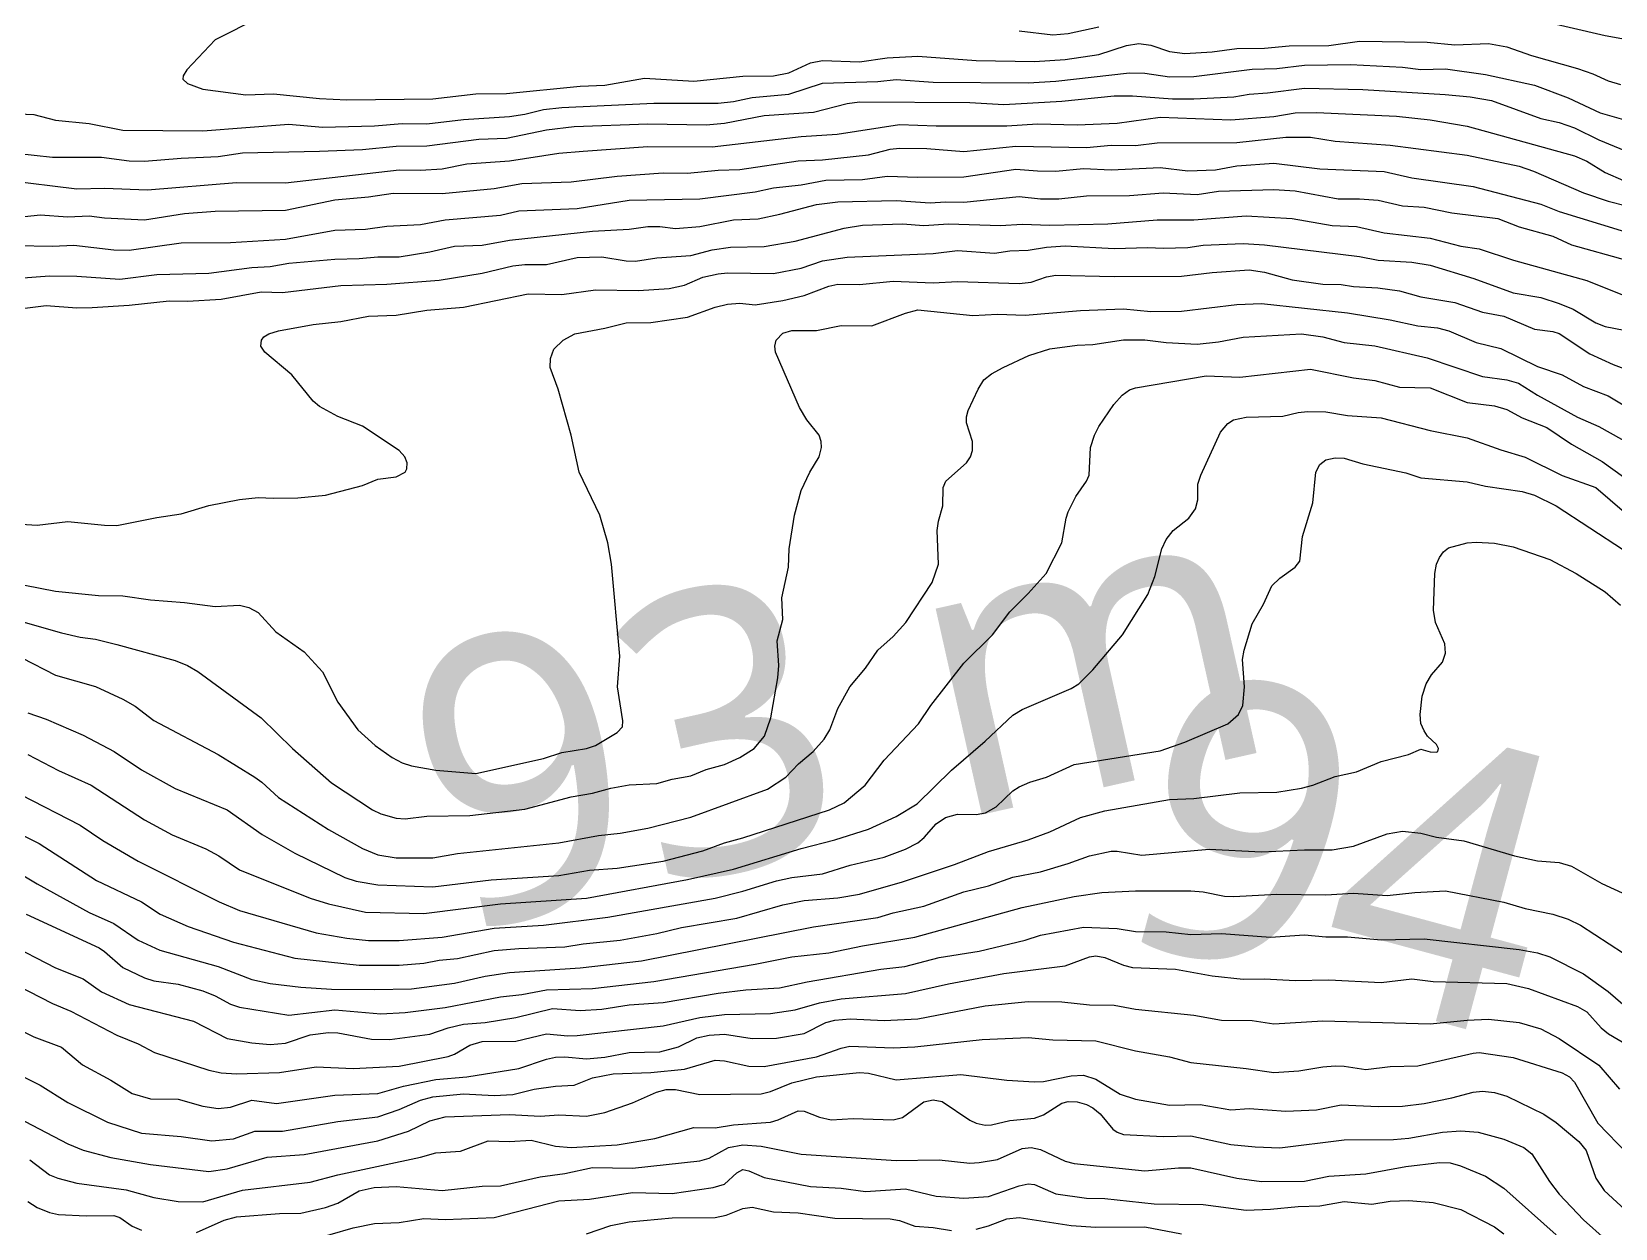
# Model space of a CAD drawing. Extents: x 474277 to 475042, y 254928 to 255625.
# Drawn here: x 474635.03 to 474674.6, y 255560.23 to 255590.11 of the extents above; entities that cross this region are included whole.
import ezdxf

# ---------------------------------------------------------------- set-up
doc = ezdxf.new("R2010")
doc.units = 0
doc.header["$MEASUREMENT"] = 0
doc.layers.add('BaseMapV2_DTM_export_MonNov09090547073261 — entities', color=1, linetype='CONTINUOUS')
doc.styles.get("Standard").update_dxf_attribs({"font": 'romans.shx'})

msp = doc.modelspace()

# ---------------------------------------------------------------- linework, layer by layer
at = {"layer": 'BaseMapV2_DTM_export_MonNov09090547073261 — entities', "color": 15, "linetype": 'Continuous', "true_color": 0xb7484b}
for points in [[(474640.729, 255590.464, 89.25), (474639.615, 255589.909, 89.25), (474638.909, 255589.161, 89.25), (474638.815, 255589.008, 89.25), (474638.813, 255588.931, 89.25), (474638.925, 255588.819, 89.25), (474639.309, 255588.68, 89.25), (474640.382, 255588.538, 89.25), (474641.072, 255588.558, 89.25), (474642.222, 255588.445, 89.25), (474642.912, 255588.408, 89.25), (474645.059, 255588.432, 89.25), (474646.133, 255588.558, 89.25), (474646.9, 255588.572, 89.25), (474648.74, 255588.756, 89.25), (474649.353, 255588.775, 89.25), (474650.35, 255588.956, 89.25), (474651.577, 255588.877, 89.25), (474652.804, 255589.003, 89.25), (474653.57, 255589.012, 89.25), (474653.954, 255589.084, 89.25), (474654.491, 255589.336, 89.25), (474654.797, 255589.393, 89.25), (474655.717, 255589.357, 89.25), (474656.407, 255589.463, 89.25), (474657.174, 255589.504, 89.25), (474658.631, 255589.394, 89.25), (474660.088, 255589.368, 89.25), (474660.855, 255589.417, 89.25), (474661.698, 255589.542, 89.25), (474662.388, 255589.769, 89.25), (474662.695, 255589.819, 89.25), (474663.002, 255589.777, 89.25), (474663.466, 255589.621, 89.25), (474663.845, 255589.572, 89.25), (474664.535, 255589.611, 89.25), (474665.149, 255589.695, 89.25), (474665.839, 255589.702, 89.25), (474666.452, 255589.759, 89.25), (474667.449, 255589.77, 89.25), (474668.216, 255589.872, 89.25), (474669.902, 255589.847, 89.25), (474670.593, 255589.788, 89.25), (474671.436, 255589.821, 89.25), (474671.896, 255589.733, 89.25), (474672.509, 255589.52, 89.25), (474673.66, 255589.19, 89.25), (474674.043, 255589.061, 89.25), (474674.426, 255588.888, 89.25), (474674.733, 255588.797, 89.25)], [(474659.705, 255590.138, 89), (474660.548, 255590.036, 89), (474660.931, 255590.065, 89), (474661.698, 255590.235, 89)], [(474672.663, 255590.412, 89), (474674.35, 255590.019, 89), (474675.04, 255589.895, 89)], [(474634.325, 255588.077, 89.5), (474635.091, 255588.045, 89.5), (474635.628, 255587.907, 89.5), (474636.472, 255587.816, 89.5), (474637.315, 255587.656, 89.5), (474639.309, 255587.635, 89.5), (474641.456, 255587.802, 89.5), (474642.299, 255587.73, 89.5), (474643.603, 255587.761, 89.5), (474644.293, 255587.818, 89.5), (474644.906, 255587.812, 89.5), (474645.826, 255587.922, 89.5), (474646.976, 255587.999, 89.5), (474647.36, 255588.054, 89.5), (474647.82, 255588.169, 89.5), (474648.28, 255588.221, 89.5), (474650.58, 255588.328, 89.5), (474652.19, 255588.33, 89.5), (474652.574, 255588.371, 89.5), (474653.034, 255588.471, 89.5), (474653.954, 255588.549, 89.5), (474654.797, 255588.824, 89.5), (474656.177, 255588.872, 89.5), (474656.637, 255588.917, 89.5), (474657.558, 255588.849, 89.5), (474659.935, 255588.839, 89.5), (474660.625, 255588.878, 89.5), (474662.465, 255589.086, 89.5), (474662.848, 255589.077, 89.5), (474663.462, 255588.983, 89.5), (474664.075, 255588.996, 89.5), (474665.532, 255589.178, 89.5), (474666.145, 255589.196, 89.5), (474666.835, 255589.276, 89.5), (474667.986, 255589.293, 89.5), (474669.289, 255589.231, 89.5), (474669.749, 255589.172, 89.5), (474670.363, 255589.187, 89.5), (474671.359, 255589.045, 89.5), (474672.586, 255588.778, 89.5), (474673.43, 255588.464, 89.5), (474674.229, 255588.087, 89.5), (474675.04, 255587.857, 89.5)], [(474633.711, 255587.182, 89.75), (474635.552, 255586.983, 89.75), (474636.778, 255586.983, 89.75), (474637.468, 255586.888, 89.75), (474637.852, 255586.88, 89.75), (474638.772, 255586.957, 89.75), (474639.692, 255586.995, 89.75), (474640.305, 255587.087, 89.75), (474642.222, 255587.127, 89.75), (474643.296, 255587.168, 89.75), (474644.139, 255587.252, 89.75), (474644.906, 255587.259, 89.75), (474646.21, 255587.43, 89.75), (474646.9, 255587.457, 89.75), (474647.896, 255587.662, 89.75), (474648.586, 255587.745, 89.75), (474650.427, 255587.81, 89.75), (474651.884, 255587.788, 89.75), (474652.344, 255587.831, 89.75), (474653.34, 255588.018, 89.75), (474654.567, 255588.106, 89.75), (474655.411, 255588.322, 89.75), (474655.717, 255588.365, 89.75), (474658.478, 255588.341, 89.75), (474659.321, 255588.298, 89.75), (474660.778, 255588.376, 89.75), (474662.082, 255588.513, 89.75), (474662.542, 255588.515, 89.75), (474663.538, 255588.438, 89.75), (474664.075, 255588.44, 89.75), (474665.072, 255588.483, 89.75), (474665.455, 255588.555, 89.75), (474665.915, 255588.585, 89.75), (474666.835, 255588.704, 89.75), (474668.292, 255588.667, 89.75), (474670.349, 255588.548, 89.75), (474670.976, 255588.488, 89.75), (474671.513, 255588.392, 89.75), (474672.74, 255587.947, 89.75), (474673.2, 255587.845, 89.75), (474673.583, 255587.712, 89.75), (474674.196, 255587.411, 89.75), (474674.963, 255587.099, 89.75)], [(474634.401, 255586.406, 90), (474636.165, 255586.186, 90), (474636.855, 255586.206, 90), (474637.929, 255586.163, 90), (474640.152, 255586.35, 90), (474641.379, 255586.337, 90), (474644.216, 255586.663, 90), (474644.753, 255586.651, 90), (474645.289, 255586.684, 90), (474645.903, 255586.814, 90), (474646.976, 255586.889, 90), (474648.203, 255587.077, 90), (474648.817, 255587.132, 90), (474650.427, 255587.249, 90), (474652.037, 255587.235, 90), (474654.261, 255587.493, 90), (474655.157, 255587.551, 90), (474656.714, 255587.797, 90), (474657.634, 255587.764, 90), (474659.398, 255587.765, 90), (474660.165, 255587.811, 90), (474661.161, 255587.787, 90), (474662.158, 255587.832, 90), (474663.232, 255587.98, 90), (474664.995, 255587.909, 90), (474666.069, 255587.995, 90), (474666.605, 255588.083, 90), (474667.142, 255588.093, 90), (474669.136, 255588, 90), (474669.979, 255587.91, 90), (474670.899, 255587.756, 90), (474673.583, 255587.013, 90), (474673.89, 255586.879, 90), (474674.35, 255586.593, 90), (474674.81, 255586.4, 90)], [(474634.555, 255585.467, 90.25), (474635.245, 255585.543, 90.25), (474635.935, 255585.489, 90.25), (474636.472, 255585.517, 90.25), (474636.855, 255585.463, 90.25), (474637.852, 255585.412, 90.25), (474638.849, 255585.569, 90.25), (474639.615, 255585.633, 90.25), (474641.379, 255585.658, 90.25), (474642.606, 255585.916, 90.25), (474643.449, 255585.985, 90.25), (474644.063, 255586.084, 90.25), (474645.289, 255586.075, 90.25), (474646.593, 255586.194, 90.25), (474647.283, 255586.323, 90.25), (474648.51, 255586.364, 90.25), (474649.66, 255586.503, 90.25), (474650.81, 255586.592, 90.25), (474651.424, 255586.584, 90.25), (474652.19, 255586.657, 90.25), (474652.727, 255586.674, 90.25), (474654.184, 255586.884, 90.25), (474654.797, 255586.914, 90.25), (474655.947, 255587.038, 90.25), (474656.484, 255587.18, 90.25), (474656.714, 255587.208, 90.25), (474657.404, 255587.192, 90.25), (474658.324, 255587.125, 90.25), (474659.628, 255587.251, 90.25), (474661.391, 255587.219, 90.25), (474662.005, 255587.281, 90.25), (474662.618, 255587.273, 90.25), (474663.155, 255587.341, 90.25), (474665.149, 255587.343, 90.25), (474666.375, 255587.475, 90.25), (474666.989, 255587.482, 90.25), (474667.602, 255587.379, 90.25), (474668.982, 255587.281, 90.25), (474670.899, 255587.028, 90.25), (474672.203, 255586.753, 90.25), (474672.564, 255586.631, 90.25), (474673.813, 255586.085, 90.25), (474674.426, 255585.877, 90.25), (474674.886, 255585.761, 90.25)], [(474634.631, 255584.773, 90.5), (474635.552, 255584.754, 90.5), (474636.088, 255584.781, 90.5), (474637.085, 255584.662, 90.5), (474637.468, 255584.655, 90.5), (474638.772, 255584.839, 90.5), (474639.999, 255584.852, 90.5), (474641.379, 255584.93, 90.5), (474642.606, 255585.156, 90.5), (474643.373, 255585.184, 90.5), (474643.909, 255585.258, 90.5), (474644.753, 255585.298, 90.5), (474645.366, 255585.417, 90.5), (474646.746, 255585.533, 90.5), (474647.206, 255585.64, 90.5), (474648.663, 255585.7, 90.5), (474649.967, 255585.903, 90.5), (474651.73, 255585.942, 90.5), (474653.11, 255586.111, 90.5), (474653.57, 255586.212, 90.5), (474654.261, 255586.292, 90.5), (474654.874, 255586.407, 90.5), (474655.794, 255586.422, 90.5), (474656.407, 255586.509, 90.5), (474657.174, 255586.479, 90.5), (474658.324, 255586.492, 90.5), (474659.628, 255586.679, 90.5), (474660.165, 255586.635, 90.5), (474660.625, 255586.633, 90.5), (474661.315, 255586.7, 90.5), (474662.005, 255586.66, 90.5), (474663.232, 255586.72, 90.5), (474663.922, 255586.641, 90.5), (474664.612, 255586.659, 90.5), (474665.149, 255586.759, 90.5), (474666.069, 255586.831, 90.5), (474667.219, 255586.691, 90.5), (474668.829, 255586.619, 90.5), (474669.519, 255586.46, 90.5), (474671.053, 255586.251, 90.5), (474672.74, 255585.807, 90.5), (474673.2, 255585.621, 90.5), (474675.27, 255584.993, 90.5)], [(474634.708, 255583.957, 90.75), (474635.475, 255584.02, 90.75), (474636.165, 255584.007, 90.75), (474637.238, 255583.935, 90.75), (474638.159, 255584.049, 90.75), (474639.462, 255584.082, 90.75), (474640.535, 255584.227, 90.75), (474640.996, 255584.253, 90.75), (474641.463, 255584.33, 90.75), (474642.606, 255584.436, 90.75), (474643.219, 255584.449, 90.75), (474643.679, 255584.493, 90.75), (474644.216, 255584.49, 90.75), (474644.983, 255584.617, 90.75), (474645.596, 255584.757, 90.75), (474646.286, 255584.785, 90.75), (474646.976, 255584.904, 90.75), (474649.047, 255585.129, 90.75), (474649.967, 255585.184, 90.75), (474650.427, 255585.249, 90.75), (474650.733, 255585.248, 90.75), (474651.117, 255585.202, 90.75), (474651.73, 255585.247, 90.75), (474652.574, 255585.411, 90.75), (474653.187, 255585.442, 90.75), (474653.724, 255585.552, 90.75), (474654.644, 255585.799, 90.75), (474655.181, 255585.866, 90.75), (474656.637, 255585.898, 90.75), (474657.481, 255585.843, 90.75), (474657.864, 255585.868, 90.75), (474658.324, 255585.854, 90.75), (474659.705, 255585.994, 90.75), (474660.241, 255585.936, 90.75), (474660.701, 255585.941, 90.75), (474661.391, 255586.012, 90.75), (474662.465, 255586.022, 90.75), (474663.308, 255586.085, 90.75), (474664.152, 255586.044, 90.75), (474664.689, 255586.133, 90.75), (474666.069, 255586.17, 90.75), (474666.605, 255586.142, 90.75), (474667.679, 255585.941, 90.75), (474668.216, 255585.943, 90.75), (474668.676, 255585.908, 90.75), (474669.289, 255585.767, 90.75), (474669.826, 255585.727, 90.75), (474670.516, 255585.586, 90.75), (474671.666, 255585.451, 90.75), (474672.203, 255585.238, 90.75), (474673.046, 255585.005, 90.75), (474673.506, 255584.79, 90.75), (474674.886, 255584.407, 90.75)], [(474634.861, 255583.212, 91), (474635.398, 255583.275, 91), (474636.165, 255583.218, 91), (474636.548, 255583.224, 91), (474637.468, 255583.285, 91), (474638.465, 255583.395, 91), (474638.925, 255583.382, 91), (474639.769, 255583.435, 91), (474640.766, 255583.616, 91), (474641.302, 255583.604, 91), (474642.759, 255583.775, 91), (474643.909, 255583.81, 91), (474645.213, 255583.905, 91), (474646.286, 255584.086, 91), (474647.053, 255584.263, 91), (474647.36, 255584.299, 91), (474647.896, 255584.302, 91), (474648.663, 255584.474, 91), (474649.277, 255584.494, 91), (474649.89, 255584.391, 91), (474650.12, 255584.382, 91), (474650.657, 255584.464, 91), (474651.5, 255584.528, 91), (474652.037, 255584.669, 91), (474652.497, 255584.732, 91), (474653.34, 255584.751, 91), (474654.107, 255584.884, 91), (474655.334, 255585.21, 91), (474655.794, 255585.282, 91), (474656.791, 255585.317, 91), (474657.328, 255585.277, 91), (474657.941, 255585.313, 91), (474659.244, 255585.277, 91), (474659.781, 255585.307, 91), (474660.471, 255585.283, 91), (474661.928, 255585.311, 91), (474663.155, 255585.417, 91), (474664.075, 255585.412, 91), (474665.379, 255585.516, 91), (474666.529, 255585.448, 91), (474667.526, 255585.274, 91), (474668.139, 255585.251, 91), (474668.829, 255585.093, 91), (474669.979, 255584.96, 91), (474670.746, 255584.756, 91), (474671.206, 255584.693, 91), (474672.064, 255584.407, 91), (474673.89, 255583.902, 91), (474675.577, 255583.225, 91)], [(474634.248, 255577.848, 91.25), (474635.168, 255577.786, 91.25), (474635.935, 255577.883, 91.25), (474636.855, 255577.79, 91.25), (474637.162, 255577.785, 91.25), (474638.159, 255577.984, 91.25), (474638.772, 255578.071, 91.25), (474639.462, 255578.284, 91.25), (474640.229, 255578.431, 91.25), (474640.689, 255578.485, 91.25), (474641.072, 255578.461, 91.25), (474641.686, 255578.474, 91.25), (474642.376, 255578.539, 91.25), (474643.296, 255578.784, 91.25), (474643.679, 255578.942, 91.25), (474644.139, 255578.998, 91.25), (474644.362, 255579.116, 91.25), (474644.406, 255579.193, 91.25), (474644.42, 255579.346, 91.25), (474644.357, 255579.5, 91.25), (474644.216, 255579.651, 91.25), (474643.296, 255580.261, 91.25), (474642.682, 255580.504, 91.25), (474642.222, 255580.751, 91.25), (474642.069, 255580.887, 91.25), (474641.532, 255581.544, 91.25), (474640.862, 255582.107, 91.25), (474640.763, 255582.26, 91.25), (474640.775, 255582.413, 91.25), (474640.833, 255582.49, 91.25), (474640.96, 255582.567, 91.25), (474641.203, 255582.643, 91.25), (474642.069, 255582.805, 91.25), (474642.759, 255582.874, 91.25), (474643.449, 255583.005, 91.25), (474644.139, 255583.036, 91.25), (474644.906, 255583.158, 91.25), (474645.826, 255583.233, 91.25), (474647.436, 255583.566, 91.25), (474648.28, 255583.554, 91.25), (474649.123, 255583.669, 91.25), (474650.197, 255583.653, 91.25), (474650.963, 255583.697, 91.25), (474651.347, 255583.787, 91.25), (474651.807, 255583.982, 91.25), (474652.19, 255584.069, 91.25), (474652.42, 255584.089, 91.25), (474653.57, 255584.074, 91.25), (474654.261, 255584.205, 91.25), (474654.797, 255584.394, 91.25), (474655.411, 255584.482, 91.25), (474657.558, 255584.577, 91.25), (474658.171, 255584.652, 91.25), (474659.091, 255584.586, 91.25), (474659.475, 255584.643, 91.25), (474659.935, 255584.654, 91.25), (474660.395, 255584.735, 91.25), (474660.855, 255584.767, 91.25), (474662.082, 255584.701, 91.25), (474662.925, 255584.727, 91.25), (474663.308, 255584.709, 91.25), (474663.922, 255584.724, 91.25), (474664.305, 255584.782, 91.25), (474665.302, 255584.825, 91.25), (474665.839, 255584.792, 91.25), (474668.216, 255584.496, 91.25), (474668.676, 255584.405, 91.25), (474669.519, 255584.354, 91.25), (474669.979, 255584.282, 91.25), (474671.071, 255583.947, 91.25), (474672.049, 255583.59, 91.25), (474672.74, 255583.474, 91.25), (474673.2, 255583.328, 91.25), (474673.554, 255583.18, 91.25), (474674.12, 255582.845, 91.25), (474674.35, 255582.753, 91.25), (474675.346, 255582.556, 91.25)], [(474634.478, 255576.366, 91.5), (474635.628, 255576.142, 91.5), (474636.702, 255576.033, 91.5), (474637.315, 255576.026, 91.5), (474638.005, 255575.926, 91.5), (474638.849, 255575.863, 91.5), (474639.615, 255575.759, 91.5), (474640.229, 255575.792, 91.5), (474640.459, 255575.737, 91.5), (474640.689, 255575.609, 91.5), (474641.132, 255575.129, 91.5), (474641.839, 255574.624, 91.5), (474642.299, 255574.131, 91.5), (474642.682, 255573.366, 91.5), (474643.18, 255572.676, 91.5), (474643.613, 255572.292, 91.5), (474644.04, 255571.985, 91.5), (474644.293, 255571.852, 91.5), (474644.523, 255571.778, 91.5), (474645.136, 255571.669, 91.5), (474646.133, 255571.59, 91.5), (474647.82, 255571.966, 91.5), (474648.28, 255572.116, 91.5), (474648.896, 255572.216, 91.5), (474649.123, 255572.285, 91.5), (474649.66, 255572.613, 91.5), (474649.797, 255572.752, 91.5), (474649.809, 255572.906, 91.5), (474649.673, 255573.749, 91.5), (474649.729, 255574.516, 91.5), (474649.52, 255576.816, 91.5), (474649.431, 255577.353, 91.5), (474649.23, 255578.043, 91.5), (474648.711, 255579.116, 91.5), (474648.515, 255580.036, 91.5), (474648.188, 255581.187, 91.5), (474647.99, 255581.723, 91.5), (474647.996, 255581.953, 91.5), (474648.079, 255582.183, 91.5), (474648.312, 255582.413, 91.5), (474648.602, 255582.567, 91.5), (474649.353, 255582.708, 91.5), (474649.89, 255582.846, 91.5), (474650.503, 255582.854, 91.5), (474651.424, 255582.981, 91.5), (474652.114, 255583.232, 91.5), (474652.42, 255583.312, 91.5), (474652.727, 255583.331, 91.5), (474653.11, 255583.296, 91.5), (474653.8, 255583.398, 91.5), (474654.337, 255583.521, 91.5), (474654.951, 255583.758, 91.5), (474655.181, 255583.811, 91.5), (474655.717, 255583.8, 91.5), (474656.561, 255583.879, 91.5), (474657.558, 255583.842, 91.5), (474658.171, 255583.871, 91.5), (474659.705, 255583.828, 91.5), (474660.011, 255583.862, 91.5), (474660.395, 255583.991, 91.5), (474660.625, 255584.031, 91.5), (474662.082, 255584.001, 91.5), (474663.768, 255584.008, 91.5), (474664.535, 255584.099, 91.5), (474665.455, 255584.163, 91.5), (474665.839, 255584.107, 91.5), (474666.529, 255583.915, 91.5), (474667.295, 255583.811, 91.5), (474667.756, 255583.8, 91.5), (474668.062, 255583.746, 91.5), (474668.668, 255583.717, 91.5), (474669.212, 255583.642, 91.5), (474669.749, 255583.49, 91.5), (474670.593, 255583.348, 91.5), (474671.283, 255583.109, 91.5), (474671.819, 255583.013, 91.5), (474672.586, 255582.681, 91.5), (474673.046, 255582.627, 91.5), (474673.2, 255582.577, 91.5), (474673.966, 255582.066, 91.5), (474674.553, 255581.8, 91.5), (474675.04, 255581.62, 91.5)], [(474634.401, 255575.493, 91.75), (474635.782, 255575.102, 91.75), (474636.242, 255574.996, 91.75), (474636.625, 255574.944, 91.75), (474637.162, 255574.808, 91.75), (474638.619, 255574.412, 91.75), (474638.925, 255574.289, 91.75), (474639.182, 255574.132, 91.75), (474640.766, 255572.982, 91.75), (474641.553, 255572.216, 91.75), (474642.529, 255571.355, 91.75), (474643.552, 255570.682, 91.75), (474643.756, 255570.581, 91.75), (474644.139, 255570.475, 91.75), (474644.369, 255570.456, 91.75), (474644.906, 255570.521, 91.75), (474645.98, 255570.537, 91.75), (474647.36, 255570.695, 91.75), (474648.51, 255571.007, 91.75), (474649.047, 255571.096, 91.75), (474649.507, 255571.225, 91.75), (474649.967, 255571.308, 91.75), (474650.657, 255571.34, 91.75), (474651.04, 255571.448, 91.75), (474651.5, 255571.533, 91.75), (474651.884, 255571.69, 91.75), (474652.344, 255571.813, 91.75), (474652.727, 255571.986, 91.75), (474653.089, 255572.216, 91.75), (474653.347, 255572.522, 91.75), (474653.499, 255572.982, 91.75), (474653.682, 255573.979, 91.75), (474653.707, 255574.286, 91.75), (474653.658, 255574.899, 91.75), (474653.799, 255575.436, 91.75), (474653.78, 255575.973, 91.75), (474653.947, 255576.739, 91.75), (474653.965, 255577.199, 91.75), (474654.097, 255578.043, 91.75), (474654.257, 255578.656, 91.75), (474654.48, 255579.116, 91.75), (474654.708, 255579.5, 91.75), (474654.77, 255579.73, 91.75), (474654.764, 255579.883, 91.75), (474654.713, 255580.036, 91.75), (474654.404, 255580.42, 91.75), (474654.216, 255580.727, 91.75), (474653.621, 255582.107, 91.75), (474653.599, 255582.26, 91.75), (474653.638, 255582.413, 91.75), (474653.8, 255582.582, 91.75), (474654.031, 255582.648, 91.75), (474654.644, 255582.653, 91.75), (474655.257, 255582.776, 91.75), (474656.024, 255582.769, 91.75), (474656.868, 255583.088, 91.75), (474657.174, 255583.166, 91.75), (474658.554, 255583.026, 91.75), (474659.168, 255583.06, 91.75), (474659.858, 255583.035, 91.75), (474661.238, 255583.147, 91.75), (474662.312, 255583.188, 91.75), (474663.002, 255583.126, 91.75), (474663.768, 255583.13, 91.75), (474665.149, 255583.298, 91.75), (474665.762, 255583.322, 91.75), (474667.909, 255583.09, 91.75), (474668.982, 255582.917, 91.75), (474669.672, 255582.764, 91.75), (474670.163, 255582.72, 91.75), (474670.443, 255582.643, 91.75), (474671.129, 255582.354, 91.75), (474671.743, 255582.203, 91.75), (474672.663, 255581.753, 91.75), (474673.276, 255581.545, 91.75), (474673.813, 255581.251, 91.75), (474674.426, 255581.016, 91.75), (474674.886, 255580.745, 91.75)], [(474634.785, 255574.475, 92), (474635.628, 255574.045, 92), (474636.625, 255573.762, 92), (474637.315, 255573.446, 92), (474637.622, 255573.268, 92), (474638.082, 255572.915, 92), (474639.692, 255572.067, 92), (474640.612, 255571.498, 92), (474640.787, 255571.372, 92), (474641.199, 255570.989, 92), (474642.452, 255570.191, 92), (474643.296, 255569.714, 92), (474643.679, 255569.561, 92), (474644.139, 255569.479, 92), (474645.059, 255569.483, 92), (474645.673, 255569.59, 92), (474648.203, 255569.859, 92), (474649.2, 255570.044, 92), (474649.737, 255570.098, 92), (474650.427, 255570.22, 92), (474651.5, 255570.498, 92), (474653.417, 255571.201, 92), (474653.877, 255571.498, 92), (474654.197, 255571.832, 92), (474654.559, 255572.139, 92), (474654.836, 255572.446, 92), (474654.976, 255572.676, 92), (474655.179, 255573.212, 92), (474655.476, 255573.749, 92), (474655.871, 255574.223, 92), (474656.177, 255574.672, 92), (474656.561, 255575.011, 92), (474656.877, 255575.359, 92), (474657.537, 255576.356, 92), (474657.693, 255576.816, 92), (474657.663, 255577.66, 92), (474657.694, 255577.89, 92), (474657.801, 255578.273, 92), (474657.806, 255578.733, 92), (474657.878, 255578.886, 92), (474658.391, 255579.346, 92), (474658.495, 255579.5, 92), (474658.544, 255579.653, 92), (474658.539, 255579.883, 92), (474658.392, 255580.343, 92), (474658.391, 255580.497, 92), (474658.434, 255580.65, 92), (474658.68, 255581.187, 92), (474658.828, 255581.417, 92), (474659.02, 255581.57, 92), (474659.309, 255581.723, 92), (474659.948, 255582.03, 92), (474660.471, 255582.194, 92), (474661.161, 255582.282, 92), (474661.545, 255582.298, 92), (474662.312, 255582.416, 92), (474662.848, 255582.418, 92), (474663.385, 255582.352, 92), (474664.152, 255582.313, 92), (474664.689, 255582.37, 92), (474665.302, 255582.483, 92), (474666.759, 255582.564, 92), (474667.295, 255582.494, 92), (474667.832, 255582.354, 92), (474668.599, 255582.272, 92), (474669.902, 255581.967, 92), (474671.283, 255581.503, 92), (474671.896, 255581.421, 92), (474672.187, 255581.34, 92), (474672.663, 255581.034, 92), (474673.66, 255580.491, 92), (474674.196, 255580.252, 92), (474675.04, 255579.779, 92)], [(474634.938, 255573.104, 92.25), (474635.398, 255572.942, 92.25), (474636.318, 255572.546, 92.25), (474637.095, 255572.139, 92.25), (474637.777, 255571.679, 92.25), (474638.619, 255571.212, 92.25), (474639.922, 255570.678, 92.25), (474640.794, 255570.069, 92.25), (474641.609, 255569.6, 92.25), (474642.858, 255568.995, 92.25), (474643.142, 255568.899, 92.25), (474643.679, 255568.811, 92.25), (474645.059, 255568.76, 92.25), (474646.516, 255568.93, 92.25), (474648.203, 255569.045, 92.25), (474648.97, 255569.174, 92.25), (474649.66, 255569.228, 92.25), (474650.81, 255569.399, 92.25), (474651.807, 255569.661, 92.25), (474652.344, 255569.856, 92.25), (474652.804, 255569.979, 92.25), (474654.971, 255570.682, 92.25), (474655.334, 255570.855, 92.25), (474655.858, 255571.295, 92.25), (474656.331, 255571.921, 92.25), (474657.189, 255572.829, 92.25), (474657.499, 255573.289, 92.25), (474658.324, 255574.344, 92.25), (474659.04, 255575.053, 92.25), (474659.475, 255575.623, 92.25), (474659.935, 255576.082, 92.25), (474660.38, 255576.586, 92.25), (474660.773, 255577.353, 92.25), (474660.88, 255577.966, 92.25), (474660.932, 255578.12, 92.25), (474661.126, 255578.503, 92.25), (474661.388, 255578.886, 92.25), (474661.458, 255579.04, 92.25), (474661.491, 255579.73, 92.25), (474661.587, 255580.036, 92.25), (474661.698, 255580.255, 92.25), (474662.072, 255580.803, 92.25), (474662.28, 255581.033, 92.25), (474662.465, 255581.17, 92.25), (474662.618, 255581.221, 92.25), (474664.382, 255581.517, 92.25), (474665.225, 255581.486, 92.25), (474666.989, 255581.689, 92.25), (474668.062, 255581.47, 92.25), (474668.599, 255581.403, 92.25), (474669.212, 255581.239, 92.25), (474669.979, 255581.222, 92.25), (474670.899, 255580.856, 92.25), (474671.589, 255580.768, 92.25), (474671.896, 255580.681, 92.25), (474672.279, 255580.468, 92.25), (474672.893, 255580.232, 92.25), (474673.506, 255579.814, 92.25), (474674.273, 255579.382, 92.25), (474675.346, 255578.612, 92.25)], [(474634.938, 255572.062, 92.5), (474635.705, 255571.663, 92.5), (474636.522, 255571.295, 92.5), (474637.852, 255570.428, 92.5), (474638.542, 255570.056, 92.5), (474639.385, 255569.711, 92.5), (474639.711, 255569.532, 92.5), (474640.229, 255569.18, 92.5), (474641.992, 255568.475, 92.5), (474642.452, 255568.337, 92.5), (474643.373, 255568.126, 92.5), (474644.829, 255568.091, 92.5), (474646.746, 255568.338, 92.5), (474648.893, 255568.475, 92.5), (474651.424, 255568.941, 92.5), (474652.574, 255569.202, 92.5), (474654.261, 255569.715, 92.5), (474655.104, 255569.929, 92.5), (474655.947, 255570.202, 92.5), (474656.637, 255570.516, 92.5), (474657.163, 255570.835, 92.5), (474658.018, 255571.676, 92.5), (474658.861, 255572.4, 92.5), (474659.551, 255573.044, 92.5), (474659.781, 255573.183, 92.5), (474661.008, 255573.712, 92.5), (474661.199, 255573.826, 92.5), (474661.545, 255574.178, 92.5), (474662.291, 255575.053, 92.5), (474662.925, 255576.055, 92.5), (474663.1, 255576.509, 92.5), (474663.275, 255577.199, 92.5), (474663.38, 255577.429, 92.5), (474663.56, 255577.66, 92.5), (474663.948, 255577.966, 92.5), (474664.112, 255578.196, 92.5), (474664.171, 255578.426, 92.5), (474664.176, 255578.81, 92.5), (474664.248, 255579.04, 92.5), (474664.739, 255580.113, 92.5), (474664.919, 255580.326, 92.5), (474665.061, 255580.42, 92.5), (474665.379, 255580.49, 92.5), (474666.299, 255580.51, 92.5), (474666.682, 255580.606, 92.5), (474666.912, 255580.632, 92.5), (474667.372, 255580.623, 92.5), (474667.909, 255580.529, 92.5), (474668.752, 255580.467, 92.5), (474669.979, 255580.15, 92.5), (474670.899, 255579.972, 92.5), (474671.743, 255579.669, 92.5), (474672.356, 255579.492, 92.5), (474673.276, 255579.031, 92.5), (474674.12, 255578.728, 92.5), (474675.193, 255577.808, 92.5)], [(474634.754, 255571.065, 92.75), (474636.242, 255570.3, 92.75), (474636.812, 255569.915, 92.75), (474637.698, 255569.403, 92.75), (474639.718, 255568.382, 92.75), (474640.229, 255568.168, 92.75), (474642.146, 255567.608, 92.75), (474642.912, 255567.474, 92.75), (474643.449, 255567.417, 92.75), (474644.216, 255567.42, 92.75), (474645.289, 255567.502, 92.75), (474646.593, 255567.724, 92.75), (474647.82, 255567.799, 92.75), (474649.43, 255568.003, 92.75), (474652.114, 255568.476, 92.75), (474652.804, 255568.647, 92.75), (474653.647, 255568.905, 92.75), (474654.031, 255568.995, 92.75), (474654.797, 255569.086, 92.75), (474655.487, 255569.296, 92.75), (474656.331, 255569.503, 92.75), (474656.868, 255569.699, 92.75), (474657.174, 255569.857, 92.75), (474657.338, 255569.992, 92.75), (474657.634, 255570.333, 92.75), (474657.864, 255570.491, 92.75), (474658.171, 255570.576, 92.75), (474658.631, 255570.564, 92.75), (474658.868, 255570.605, 92.75), (474659.13, 255570.759, 92.75), (474659.551, 255571.152, 92.75), (474659.705, 255571.258, 92.75), (474659.971, 255571.372, 92.75), (474660.395, 255571.498, 92.75), (474661.085, 255571.815, 92.75), (474663.232, 255572.156, 92.75), (474663.849, 255572.369, 92.75), (474664.919, 255572.829, 92.75), (474665.185, 255573.059, 92.75), (474665.293, 255573.289, 92.75), (474665.335, 255573.749, 92.75), (474665.289, 255574.439, 92.75), (474665.331, 255574.669, 92.75), (474665.532, 255575.324, 92.75), (474665.816, 255575.819, 92.75), (474666.024, 255576.279, 92.75), (474666.222, 255576.47, 92.75), (474666.605, 255576.739, 92.75), (474666.721, 255576.893, 92.75), (474666.787, 255577.506, 92.75), (474667.049, 255578.35, 92.75), (474667.123, 255579.116, 92.75), (474667.219, 255579.309, 92.75), (474667.372, 255579.422, 92.75), (474667.602, 255579.471, 92.75), (474667.832, 255579.459, 92.75), (474668.292, 255579.322, 92.75), (474669.366, 255579.093, 92.75), (474669.749, 255578.976, 92.75), (474670.899, 255578.87, 92.75), (474671.359, 255578.761, 92.75), (474672.279, 255578.631, 92.75), (474672.586, 255578.541, 92.75), (474673.123, 255578.269, 92.75), (474674.81, 255577.171, 92.75)], [(474634.325, 255570.287, 93), (474635.224, 255569.839, 93), (474636.655, 255568.918, 93), (474637.775, 255568.384, 93), (474638.248, 255568.075, 93), (474638.941, 255567.768, 93), (474640.075, 255567.375, 93), (474641.609, 255566.981, 93), (474643.219, 255566.802, 93), (474644.216, 255566.803, 93), (474644.829, 255566.851, 93), (474645.213, 255566.93, 93), (474645.673, 255566.972, 93), (474646.593, 255567.166, 93), (474647.206, 255567.222, 93), (474648.356, 255567.26, 93), (474648.817, 255567.336, 93), (474649.737, 255567.427, 93), (474650.657, 255567.59, 93), (474651.27, 255567.743, 93), (474652.65, 255567.978, 93), (474653.8, 255568.308, 93), (474654.337, 255568.417, 93), (474655.181, 255568.486, 93), (474655.717, 255568.578, 93), (474656.791, 255568.88, 93), (474658.094, 255569.314, 93), (474658.938, 255569.643, 93), (474659.935, 255569.933, 93), (474660.471, 255570.134, 93), (474661.238, 255570.489, 93), (474661.851, 255570.655, 93), (474663.462, 255570.936, 93), (474664.075, 255570.968, 93), (474665.225, 255571.108, 93), (474666.145, 255571.12, 93), (474666.759, 255571.22, 93), (474667.044, 255571.295, 93), (474667.602, 255571.514, 93), (474668.139, 255571.627, 93), (474668.752, 255571.891, 93), (474669.437, 255572.062, 93), (474669.749, 255572.195, 93), (474669.979, 255572.13, 93), (474670.133, 255572.121, 93), (474670.167, 255572.139, 93), (474670.186, 255572.216, 93), (474670.133, 255572.314, 93), (474669.908, 255572.522, 93), (474669.826, 255572.658, 93), (474669.749, 255572.837, 93), (474669.726, 255573.059, 93), (474669.777, 255573.519, 93), (474669.875, 255573.826, 93), (474670.008, 255574.056, 93), (474670.286, 255574.367, 93), (474670.365, 255574.592, 93), (474670.346, 255574.823, 93), (474670.113, 255575.359, 93), (474670.064, 255575.666, 93), (474670.096, 255576.586, 93), (474670.14, 255576.816, 93), (474670.209, 255576.981, 93), (474670.309, 255577.123, 93), (474670.439, 255577.221, 93), (474670.899, 255577.349, 93), (474671.129, 255577.362, 93), (474671.589, 255577.339, 93), (474672.049, 255577.252, 93), (474672.97, 255576.93, 93), (474673.625, 255576.586, 93), (474674.347, 255576.126, 93), (474674.733, 255575.791, 93)], [(474634.478, 255569.253, 93.25), (474635.168, 255568.831, 93.25), (474636.472, 255568.116, 93.25), (474637.085, 255567.84, 93.25), (474637.698, 255567.429, 93.25), (474638.235, 255567.18, 93.25), (474639.692, 255566.77, 93.25), (474640.535, 255566.448, 93.25), (474640.996, 255566.346, 93.25), (474641.762, 255566.256, 93.25), (474642.529, 255566.205, 93.25), (474643.603, 255566.193, 93.25), (474644.523, 255566.215, 93.25), (474645.596, 255566.356, 93.25), (474646.363, 255566.527, 93.25), (474646.976, 255566.622, 93.25), (474648.74, 255566.736, 93.25), (474650.273, 255566.911, 93.25), (474654.567, 255567.759, 93.25), (474656.177, 255567.99, 93.25), (474656.561, 255568.107, 93.25), (474657.328, 255568.275, 93.25), (474658.324, 255568.631, 93.25), (474658.938, 255568.784, 93.25), (474659.551, 255569.004, 93.25), (474660.241, 255569.134, 93.25), (474660.931, 255569.338, 93.25), (474661.468, 255569.536, 93.25), (474662.005, 255569.65, 93.25), (474662.158, 255569.652, 93.25), (474662.772, 255569.546, 93.25), (474664.458, 255569.698, 93.25), (474665.762, 255569.631, 93.25), (474666.835, 255569.686, 93.25), (474667.526, 255569.685, 93.25), (474668.062, 255569.772, 93.25), (474668.906, 255570.08, 93.25), (474669.289, 255570.151, 93.25), (474669.749, 255570.1, 93.25), (474670.133, 255569.995, 93.25), (474670.823, 255569.911, 93.25), (474672.084, 255569.532, 93.25), (474672.663, 255569.407, 93.25), (474673.2, 255569.369, 93.25), (474673.506, 255569.276, 93.25), (474674.271, 255568.842, 93.25), (474674.886, 255568.555, 93.25)], [(474634.899, 255568.075, 93.5), (474636.723, 255567.232, 93.5), (474636.855, 255567.148, 93.5), (474637.315, 255566.748, 93.5), (474637.852, 255566.487, 93.5), (474638.082, 255566.413, 93.5), (474638.695, 255566.332, 93.5), (474639.309, 255566.159, 93.5), (474639.615, 255566.04, 93.5), (474639.999, 255565.829, 93.5), (474640.229, 255565.752, 93.5), (474641.456, 255565.551, 93.5), (474642.606, 255565.685, 93.5), (474643.756, 255565.59, 93.5), (474644.369, 255565.621, 93.5), (474645.366, 255565.743, 93.5), (474646.746, 255566.014, 93.5), (474647.283, 255566.068, 93.5), (474647.896, 255566.188, 93.5), (474649.047, 255566.219, 93.5), (474650.58, 255566.394, 93.5), (474653.11, 255566.826, 93.5), (474654.031, 255567.014, 93.5), (474654.951, 255567.112, 93.5), (474655.794, 255567.288, 93.5), (474657.098, 255567.499, 93.5), (474659.781, 255568.239, 93.5), (474661.085, 255568.517, 93.5), (474661.775, 255568.619, 93.5), (474662.618, 255568.663, 93.5), (474663.998, 255568.656, 93.5), (474664.305, 255568.631, 93.5), (474664.842, 255568.527, 93.5), (474665.072, 255568.517, 93.5), (474666.145, 255568.577, 93.5), (474667.372, 255568.561, 93.5), (474668.062, 255568.604, 93.5), (474668.906, 255568.546, 93.5), (474669.596, 255568.621, 93.5), (474670.363, 255568.663, 93.5), (474671.819, 255568.376, 93.5), (474672.356, 255568.215, 93.5), (474673.046, 255568.076, 93.5), (474673.43, 255567.952, 93.5), (474673.736, 255567.805, 93.5), (474674.81, 255567.099, 93.5)], [(474634.401, 255567.368, 93.75), (474635.628, 255566.734, 93.75), (474636.318, 255566.459, 93.75), (474636.778, 255566.137, 93.75), (474637.468, 255565.823, 93.75), (474639.079, 255565.404, 93.75), (474639.922, 255564.974, 93.75), (474640.535, 255564.864, 93.75), (474640.996, 255564.819, 93.75), (474641.379, 255564.856, 93.75), (474641.992, 255565.063, 93.75), (474642.452, 255565.123, 93.75), (474642.682, 255565.111, 93.75), (474643.526, 255564.957, 93.75), (474643.986, 255564.943, 93.75), (474644.983, 255565.082, 93.75), (474645.443, 255565.241, 93.75), (474645.826, 255565.332, 93.75), (474646.363, 255565.374, 93.75), (474647.13, 255565.494, 93.75), (474648.05, 255565.721, 93.75), (474648.74, 255565.672, 93.75), (474649.277, 255565.707, 93.75), (474649.967, 255565.81, 93.75), (474650.81, 255565.871, 93.75), (474652.19, 255566.103, 93.75), (474652.88, 255566.189, 93.75), (474653.717, 255566.235, 93.75), (474654.414, 255566.39, 93.75), (474656.254, 255566.702, 93.75), (474656.85, 255566.772, 93.75), (474657.711, 255566.994, 93.75), (474658.708, 255567.15, 93.75), (474659.858, 255567.428, 93.75), (474660.241, 255567.549, 93.75), (474661.315, 255567.749, 93.75), (474662.158, 255567.721, 93.75), (474662.618, 255567.647, 93.75), (474663.385, 255567.637, 93.75), (474663.998, 255567.57, 93.75), (474664.765, 255567.594, 93.75), (474665.992, 255567.498, 93.75), (474666.835, 255567.561, 93.75), (474667.372, 255567.511, 93.75), (474667.909, 255567.51, 93.75), (474668.752, 255567.435, 93.75), (474669.826, 255567.459, 93.75), (474672.203, 255567.196, 93.75), (474672.663, 255567.107, 93.75), (474672.97, 255567.008, 93.75), (474673.813, 255566.584, 93.75), (474674.426, 255566.144, 93.75), (474675.034, 255565.621, 93.75)], [(474634.355, 255566.465, 94), (474635.552, 255565.848, 94), (474636.012, 255565.654, 94), (474637.162, 255565.055, 94), (474637.698, 255564.836, 94), (474638.101, 255564.625, 94), (474639.462, 255564.177, 94), (474639.769, 255564.116, 94), (474640.152, 255564.086, 94), (474641.226, 255564.12, 94), (474642.146, 255564.266, 94), (474643.066, 255564.226, 94), (474644.216, 255564.283, 94), (474645.443, 255564.524, 94), (474645.596, 255564.582, 94), (474645.98, 255564.805, 94), (474646.286, 255564.898, 94), (474647.13, 255564.901, 94), (474647.896, 255565.092, 94), (474648.433, 255565.037, 94), (474648.663, 255565.043, 94), (474650.81, 255565.289, 94), (474651.73, 255565.493, 94), (474652.344, 255565.57, 94), (474653.494, 255565.597, 94), (474654.107, 255565.691, 94), (474654.721, 255565.864, 94), (474655.257, 255565.966, 94), (474656.868, 255566.096, 94), (474657.941, 255566.34, 94), (474659.321, 255566.596, 94), (474660.855, 255566.782, 94), (474661.468, 255567.011, 94), (474661.621, 255567.039, 94), (474661.851, 255566.994, 94), (474662.312, 255566.8, 94), (474662.542, 255566.746, 94), (474663.615, 255566.706, 94), (474664.535, 255566.536, 94), (474665.302, 255566.454, 94), (474665.839, 255566.462, 94), (474666.605, 255566.421, 94), (474667.449, 255566.436, 94), (474668.752, 255566.37, 94), (474669.519, 255566.462, 94), (474670.056, 255566.392, 94), (474671.896, 255566.343, 94), (474672.433, 255566.221, 94), (474673.66, 255565.77, 94), (474673.89, 255565.639, 94), (474674.247, 255565.238, 94), (474674.437, 255565.085, 94), (474675.355, 255564.548, 94)], [(474634.785, 255565.162, 94.25), (474635.091, 255565.012, 94.25), (474635.782, 255564.756, 94.25), (474636.303, 255564.318, 94.25), (474637.008, 255563.932, 94.25), (474637.545, 255563.598, 94.25), (474638.005, 255563.466, 94.25), (474638.695, 255563.459, 94.25), (474639.309, 255563.285, 94.25), (474639.692, 255563.221, 94.25), (474639.999, 255563.26, 94.25), (474640.535, 255563.432, 94.25), (474641.149, 255563.349, 94.25), (474642.606, 255563.557, 94.25), (474643.679, 255563.598, 94.25), (474644.328, 255563.781, 94.25), (474645.136, 255563.945, 94.25), (474645.906, 255564.011, 94.25), (474647.206, 255564.22, 94.25), (474647.896, 255564.457, 94.25), (474648.126, 255564.508, 94.25), (474648.356, 255564.514, 94.25), (474648.893, 255564.462, 94.25), (474649.353, 255564.508, 94.25), (474649.967, 255564.623, 94.25), (474650.733, 255564.638, 94.25), (474651.193, 255564.765, 94.25), (474651.654, 255564.991, 94.25), (474651.96, 255565.054, 94.25), (474652.344, 255565.08, 94.25), (474653.034, 255564.97, 94.25), (474653.647, 255564.983, 94.25), (474654.337, 255565.095, 94.25), (474654.874, 255565.37, 94.25), (474655.104, 255565.432, 94.25), (474655.487, 255565.459, 94.25), (474656.331, 255565.417, 94.25), (474657.174, 255565.466, 94.25), (474658.861, 255565.784, 94.25), (474659.935, 255565.894, 94.25), (474660.778, 255565.89, 94.25), (474661.468, 255565.81, 94.25), (474662.082, 255565.801, 94.25), (474662.618, 255565.701, 94.25), (474664.075, 255565.556, 94.25), (474664.765, 255565.427, 94.25), (474665.532, 255565.421, 94.25), (474666.069, 255565.34, 94.25), (474667.295, 255565.413, 94.25), (474669.979, 255565.339, 94.25), (474670.899, 255565.432, 94.25), (474671.436, 255565.451, 94.25), (474672.203, 255565.374, 94.25), (474672.74, 255565.216, 94.25), (474673.2, 255564.974, 94.25), (474674.196, 255564.302, 94.25), (474674.711, 255563.704, 94.25)], [(474634.379, 255564.241, 94.5), (474635.245, 255563.805, 94.5), (474635.935, 255563.374, 94.5), (474636.932, 255562.881, 94.5), (474637.775, 255562.606, 94.5), (474638.772, 255562.524, 94.5), (474639.539, 255562.42, 94.5), (474640.075, 255562.467, 94.5), (474640.612, 255562.654, 94.5), (474641.302, 255562.658, 94.5), (474642.682, 255562.897, 94.5), (474643.679, 255563.015, 94.5), (474644.216, 255563.196, 94.5), (474644.753, 255563.435, 94.5), (474645.059, 255563.515, 94.5), (474645.826, 255563.59, 94.5), (474646.593, 255563.547, 94.5), (474647.053, 255563.574, 94.5), (474647.59, 255563.709, 94.5), (474648.126, 255563.784, 94.5), (474648.586, 255563.803, 94.5), (474649.047, 255563.992, 94.5), (474649.561, 255564.088, 94.5), (474650.503, 255564.124, 94.5), (474651.347, 255564.203, 94.5), (474652.114, 255564.43, 94.5), (474652.344, 255564.415, 94.5), (474652.957, 255564.282, 94.5), (474653.34, 255564.27, 94.5), (474654.644, 255564.516, 94.5), (474655.257, 255564.73, 94.5), (474655.478, 255564.778, 94.5), (474656.561, 255564.742, 94.5), (474657.098, 255564.764, 94.5), (474658.784, 255564.949, 94.5), (474659.935, 255564.999, 94.5), (474660.548, 255564.938, 94.5), (474661.621, 255564.91, 94.5), (474662.618, 255564.661, 94.5), (474663.462, 255564.511, 94.5), (474663.998, 255564.373, 94.5), (474665.379, 255564.226, 94.5), (474666.069, 255564.12, 94.5), (474666.694, 255564.165, 94.5), (474667.295, 255564.268, 94.5), (474667.602, 255564.291, 94.5), (474667.832, 255564.283, 94.5), (474668.369, 255564.198, 94.5), (474668.982, 255564.276, 94.5), (474669.672, 255564.285, 94.5), (474671.053, 255564.608, 94.5), (474671.206, 255564.622, 94.5), (474672.049, 255564.5, 94.5), (474673.276, 255564.118, 94.5), (474673.462, 255564.011, 94.5), (474673.583, 255563.883, 94.5), (474674.17, 255562.861, 94.5), (474674.905, 255562.094, 94.5)], [(474632.715, 255564.019, 94.75), (474635.935, 255562.344, 94.75), (474636.318, 255562.18, 94.75), (474637.008, 255561.999, 94.75), (474638.005, 255561.823, 94.75), (474639.462, 255561.654, 94.75), (474639.922, 255561.713, 94.75), (474640.919, 255562.005, 94.75), (474641.839, 255562.076, 94.75), (474643.679, 255562.416, 94.75), (474644.446, 255562.654, 94.75), (474644.983, 255562.912, 94.75), (474645.366, 255563.012, 94.75), (474646.976, 255563.077, 94.75), (474647.743, 255563.03, 94.75), (474648.203, 255563.062, 94.75), (474648.893, 255563.033, 94.75), (474649.353, 255563.122, 94.75), (474650.043, 255563.362, 94.75), (474650.65, 255563.628, 94.75), (474650.887, 255563.7, 94.75), (474651.117, 255563.702, 94.75), (474651.73, 255563.573, 94.75), (474653.264, 255563.592, 94.75), (474653.494, 255563.646, 94.75), (474654.031, 255563.861, 94.75), (474654.644, 255564.014, 94.75), (474655.717, 255564.12, 94.75), (474655.947, 255564.104, 94.75), (474656.637, 255563.937, 94.75), (474658.248, 255564.069, 94.75), (474659.398, 255563.933, 94.75), (474660.088, 255563.886, 94.75), (474660.318, 255563.901, 94.75), (474661.008, 255564.043, 94.75), (474661.315, 255564.053, 94.75), (474661.621, 255563.953, 94.75), (474662.235, 255563.581, 94.75), (474662.618, 255563.456, 94.75), (474663.462, 255563.31, 94.75), (474664.228, 255563.325, 94.75), (474664.995, 255563.193, 94.75), (474665.455, 255563.222, 94.75), (474666.375, 255563.153, 94.75), (474667.142, 255563.19, 94.75), (474667.756, 255563.311, 94.75), (474668.676, 255563.272, 94.75), (474669.289, 255563.278, 94.75), (474669.826, 255563.347, 94.75), (474670.516, 255563.487, 94.75), (474671.053, 255563.631, 94.75), (474671.283, 255563.66, 94.75), (474671.589, 255563.619, 94.75), (474671.896, 255563.528, 94.75), (474672.816, 255563.082, 94.75), (474673.123, 255562.87, 94.75), (474673.689, 255562.401, 94.75), (474673.874, 255562.171, 94.75), (474674.116, 255561.481, 94.75), (474674.326, 255561.174, 94.75), (474674.963, 255560.591, 94.75)], [(474634.987, 255561.941, 95), (474635.475, 255561.571, 95), (474635.684, 255561.481, 95), (474636.165, 255561.358, 95), (474637.392, 255561.19, 95), (474638.082, 255561, 95), (474638.695, 255560.901, 95), (474639.309, 255560.896, 95), (474640.305, 255561.186, 95), (474641.992, 255561.383, 95), (474642.682, 255561.57, 95), (474644.753, 255562.006, 95), (474645.136, 255562.114, 95), (474645.749, 255562.155, 95), (474646.44, 255562.418, 95), (474646.976, 255562.396, 95), (474647.513, 255562.436, 95), (474648.126, 255562.286, 95), (474648.51, 255562.246, 95), (474649.66, 255562.314, 95), (474650.606, 255562.478, 95), (474651.577, 255562.745, 95), (474652.114, 255562.741, 95), (474652.574, 255562.816, 95), (474653.494, 255562.884, 95), (474653.685, 255562.938, 95), (474654.184, 255563.165, 95), (474654.337, 255563.157, 95), (474654.721, 255563.005, 95), (474655.011, 255562.938, 95), (474655.564, 255562.976, 95), (474656.561, 255562.94, 95), (474656.791, 255563.001, 95), (474657.328, 255563.389, 95), (474657.558, 255563.443, 95), (474657.788, 255563.395, 95), (474658.478, 255562.936, 95), (474658.631, 255562.861, 95), (474658.861, 255562.81, 95), (474659.014, 255562.819, 95), (474659.475, 255562.925, 95), (474660.088, 255562.985, 95), (474660.318, 255563.065, 95), (474660.778, 255563.359, 95), (474660.931, 255563.396, 95), (474661.161, 255563.387, 95), (474661.391, 255563.325, 95), (474661.551, 255563.244, 95), (474661.734, 255563.091, 95), (474662.052, 255562.708, 95), (474662.158, 255562.63, 95), (474662.312, 255562.574, 95), (474663.308, 255562.525, 95), (474663.998, 255562.538, 95), (474664.995, 255562.328, 95), (474665.609, 255562.266, 95), (474666.222, 255562.244, 95), (474667.832, 255562.445, 95), (474669.059, 255562.447, 95), (474669.442, 255562.485, 95), (474670.286, 255562.634, 95), (474670.746, 255562.667, 95), (474671.177, 255562.631, 95), (474671.819, 255562.458, 95), (474672.319, 255562.248, 95), (474672.518, 255562.094, 95), (474672.961, 255561.404, 95), (474673.2, 255561.087, 95), (474673.813, 255560.441, 95), (474674.35, 255559.959, 95)], [(474639.155, 255560.128, 95.25), (474639.845, 255560.434, 95.25), (474640.152, 255560.517, 95.25), (474641.226, 255560.602, 95.25), (474641.762, 255560.611, 95.25), (474642.376, 255560.748, 95.25), (474642.682, 255560.861, 95.25), (474643.219, 255561.164, 95.25), (474643.594, 255561.251, 95.25), (474644.139, 255561.272, 95.25), (474645.289, 255561.173, 95.25), (474646.286, 255561.28, 95.25), (474646.746, 255561.291, 95.25), (474647.743, 255561.52, 95.25), (474648.356, 255561.601, 95.25), (474649.047, 255561.751, 95.25), (474650.043, 255561.737, 95.25), (474651.73, 255561.918, 95.25), (474651.96, 255561.984, 95.25), (474652.447, 255562.248, 95.25), (474652.804, 255562.312, 95.25), (474653.264, 255562.282, 95.25), (474654.261, 255562.083, 95.25), (474656.637, 255561.928, 95.25), (474657.711, 255561.938, 95.25), (474658.478, 255561.862, 95.25), (474658.708, 255561.873, 95.25), (474659.168, 255561.954, 95.25), (474659.781, 255562.222, 95.25), (474660.011, 255562.25, 95.25), (474660.241, 255562.198, 95.25), (474660.855, 255561.906, 95.25), (474661.085, 255561.849, 95.25), (474662.848, 255561.67, 95.25), (474663.692, 255561.741, 95.25), (474663.998, 255561.741, 95.25), (474665.149, 255561.487, 95.25), (474665.762, 255561.397, 95.25), (474666.835, 255561.407, 95.25), (474667.449, 255561.536, 95.25), (474668.369, 255561.592, 95.25), (474669.366, 255561.775, 95.25), (474670.209, 255561.879, 95.25), (474670.482, 255561.864, 95.25), (474670.738, 255561.788, 95.25), (474671.359, 255561.53, 95.25), (474671.819, 255561.234, 95.25), (474673.123, 255560.067, 95.25)], [(474641.916, 255559.914, 95.5), (474643.066, 255560.24, 95.5), (474643.603, 255560.354, 95.5), (474644.216, 255560.374, 95.5), (474644.829, 255560.473, 95.5), (474645.366, 255560.448, 95.5), (474646.593, 255560.501, 95.5), (474648.203, 255560.919, 95.5), (474648.97, 255560.96, 95.5), (474650.043, 255561.126, 95.5), (474651.04, 255561.1, 95.5), (474652.059, 255561.251, 95.5), (474652.344, 255561.335, 95.5), (474652.65, 255561.619, 95.5), (474652.804, 255561.697, 95.5), (474652.957, 255561.666, 95.5), (474653.34, 255561.499, 95.5), (474654.491, 255561.273, 95.5), (474655.257, 255561.231, 95.5), (474655.871, 255561.148, 95.5), (474656.868, 255561.216, 95.5), (474657.634, 255561.038, 95.5), (474658.324, 255560.983, 95.5), (474658.938, 255561.023, 95.5), (474659.705, 255561.293, 95.5), (474659.935, 255561.34, 95.5), (474660.088, 255561.322, 95.5), (474660.625, 255561.094, 95.5), (474661.391, 255560.984, 95.5), (474661.851, 255560.974, 95.5), (474663.078, 255560.839, 95.5), (474664.305, 255560.824, 95.5), (474665.379, 255560.687, 95.5), (474665.992, 255560.706, 95.5), (474666.682, 255560.779, 95.5), (474667.219, 255560.79, 95.5), (474667.832, 255560.905, 95.5), (474668.522, 255560.834, 95.5), (474668.982, 255560.91, 95.5), (474669.442, 255560.924, 95.5), (474670.056, 255560.879, 95.5), (474670.746, 255560.701, 95.5), (474671.589, 255560.269, 95.5), (474671.819, 255560.091, 95.5)], [(474634.938, 255560.897, 95.25), (474635.168, 255560.755, 95.25), (474635.475, 255560.629, 95.25), (474635.705, 255560.58, 95.25), (474636.395, 255560.546, 95.25), (474637.085, 255560.554, 95.25), (474637.238, 255560.504, 95.25), (474637.545, 255560.288, 95.25), (474637.775, 255560.186, 95.25)], [(474648.893, 255560.091, 95.75), (474649.507, 255560.3, 95.75), (474649.967, 255560.397, 95.75), (474651.04, 255560.495, 95.75), (474652.114, 255560.505, 95.75), (474652.385, 255560.561, 95.75), (474652.804, 255560.727, 95.75), (474653.034, 255560.763, 95.75), (474653.57, 255560.642, 95.75), (474654.184, 255560.618, 95.75), (474655.104, 255560.481, 95.75), (474656.484, 255560.472, 95.75), (474656.714, 255560.425, 95.75), (474657.098, 255560.289, 95.75), (474657.558, 255560.251, 95.75), (474658.018, 255560.174, 95.75)], [(474658.631, 255560.21, 95.75), (474658.938, 255560.29, 95.75), (474659.398, 255560.466, 95.75), (474659.705, 255560.503, 95.75), (474661.008, 255560.301, 95.75), (474661.621, 255560.264, 95.75), (474662.848, 255560.268, 95.75), (474663.768, 255560.093, 95.75)]]:
    msp.add_polyline3d(points, dxfattribs=at)

# ---------------------------------------------------------------- texts
at = {"layer": 'BaseMapV2_DTM_export_MonNov09090547073261 — entities', "color": 250, "true_color": 0x323232, "char_height": 0.2, "width": 17.61571, "attachment_point": 7}
for s, insert, rotation in [('\\fOpen Sans|i0|b0;\\H7.02279;93\\~m', (474645.507, 255567.484), 12.6439), ('\\fOpen Sans|i0|b0;\\H7.02279;94\\~m', (474661.837, 255567.535), 344.9245)]:
    msp.add_mtext(s, dxfattribs=dict(at, insert=insert, rotation=rotation))

doc.saveas('drawing.dxf')
